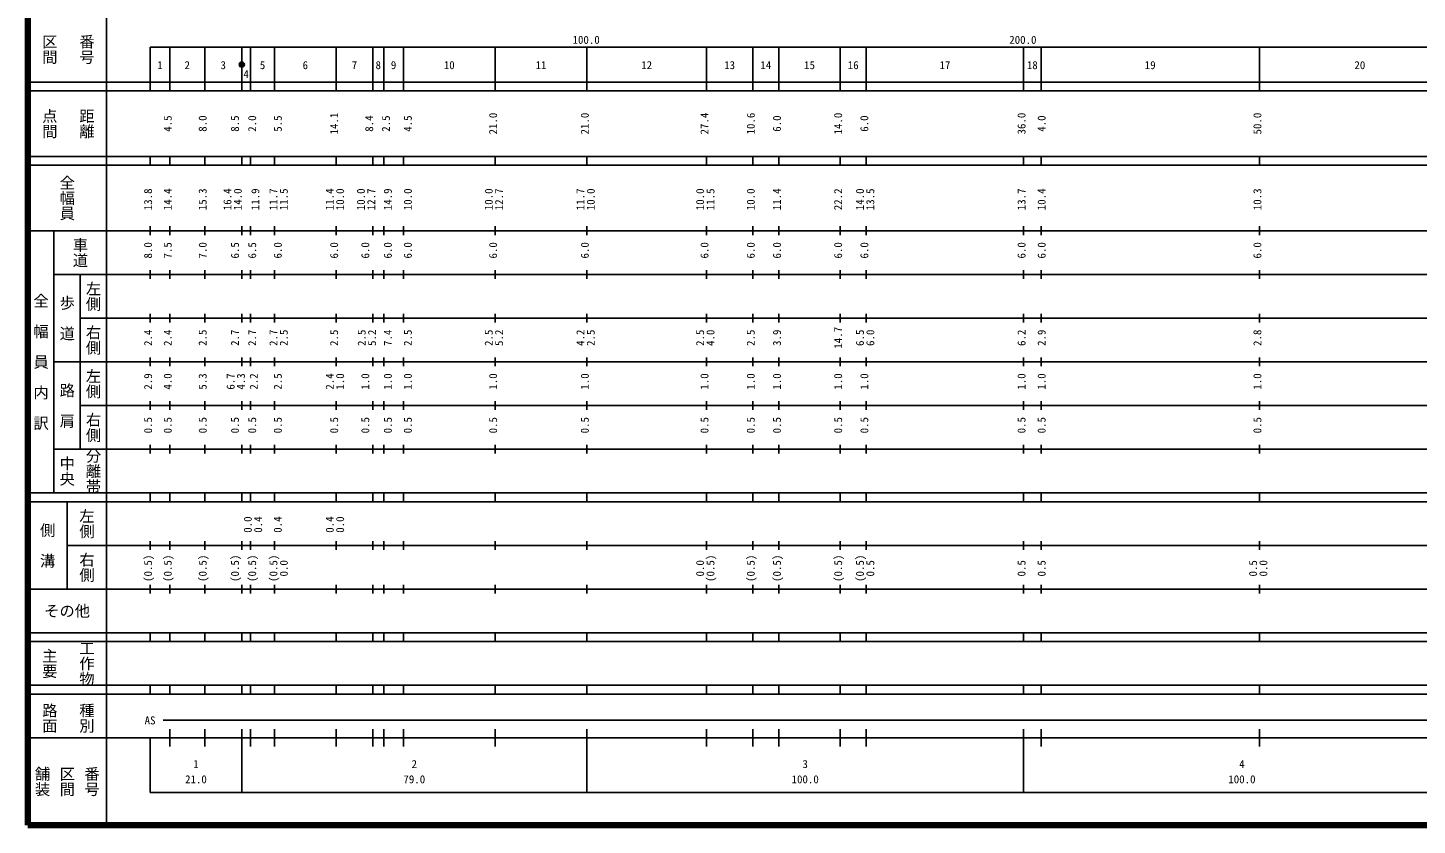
# Model space of a CAD drawing. Units: millimetres on the paper, enlarged 1000 times. Extents: x 40000 to 680000, y 20000 to 380000.
# Drawn here: x 40000 to 358138, y 20000 to 202409 of the extents above; entities that cross this region are included whole.
import ezdxf
from ezdxf.enums import TextEntityAlignment as Align

# ---------------------------------------------------------------- set-up
doc = ezdxf.new("R2010")
doc.units = ezdxf.units.MM
doc.header["$LTSCALE"] = 1000
doc.layers.add('M-TTL', color=2, linetype='Continuous', lineweight=140)
doc.layers.add('M-TTL-BAND', color=7, linetype='Continuous', lineweight=25)
doc.styles.add('@ＭＳ ゴシック', font='')
doc.styles.add('ＭＳ ゴシック', font='')
doc.styles.get('@ＭＳ ゴシック').set_extended_font_data('@MS Gothic')
doc.styles.get('ＭＳ ゴシック').set_extended_font_data('MS Gothic')

msp = doc.modelspace()

# ---------------------------------------------------------------- hatches: boundary and pattern name
at = {"layer": 'M-TTL-BAND'}
msp.add_hatch(color=256, dxfattribs=at).paths.add_polyline_path([(89600, 194000), (89600, 194024), (89598, 194047), (89596, 194071), (89593, 194094), (89588, 194117), (89583, 194140), (89577, 194163), (89571, 194185), (89563, 194208), (89554, 194230), (89545, 194251), (89535, 194272), (89523, 194293), (89512, 194313), (89499, 194333), (89485, 194353), (89471, 194371), (89456, 194390), (89441, 194407), (89424, 194424), (89407, 194441), (89390, 194456), (89371, 194471), (89353, 194485), (89333, 194499), (89313, 194512), (89293, 194523), (89272, 194535), (89251, 194545), (89230, 194554), (89208, 194563), (89185, 194571), (89163, 194577), (89140, 194583), (89117, 194588), (89094, 194593), (89071, 194596), (89047, 194598), (89024, 194600), (89000, 194600), (88976, 194600), (88953, 194598), (88929, 194596), (88906, 194593), (88883, 194588), (88860, 194583), (88837, 194577), (88815, 194571), (88792, 194563), (88770, 194554), (88749, 194545), (88728, 194535), (88707, 194523), (88687, 194512), (88667, 194499), (88647, 194485), (88629, 194471), (88610, 194456), (88593, 194441), (88576, 194424), (88559, 194407), (88544, 194390), (88529, 194371), (88515, 194353), (88501, 194333), (88488, 194313), (88477, 194293), (88465, 194272), (88455, 194251), (88446, 194230), (88437, 194208), (88429, 194185), (88423, 194163), (88417, 194140), (88412, 194117), (88407, 194094), (88404, 194071), (88402, 194047), (88400, 194024), (88400, 194000), (88400, 193976), (88402, 193953), (88404, 193929), (88407, 193906), (88412, 193883), (88417, 193860), (88423, 193837), (88429, 193815), (88437, 193792), (88446, 193770), (88455, 193749), (88465, 193728), (88477, 193707), (88488, 193686), (88501, 193667), (88515, 193647), (88529, 193629), (88544, 193610), (88559, 193593), (88576, 193576), (88593, 193559), (88610, 193544), (88629, 193529), (88647, 193515), (88667, 193501), (88687, 193488), (88707, 193476), (88728, 193465), (88749, 193455), (88770, 193446), (88792, 193437), (88815, 193429), (88837, 193423), (88860, 193417), (88883, 193412), (88906, 193407), (88929, 193404), (88953, 193402), (88976, 193400), (89000, 193400), (89024, 193400), (89047, 193402), (89071, 193404), (89094, 193407), (89117, 193412), (89140, 193417), (89163, 193423), (89185, 193429), (89208, 193437), (89230, 193446), (89251, 193455), (89272, 193465), (89293, 193476), (89313, 193488), (89333, 193501), (89353, 193515), (89371, 193529), (89390, 193544), (89407, 193559), (89424, 193576), (89441, 193593), (89456, 193610), (89471, 193629), (89485, 193647), (89499, 193667), (89512, 193686), (89523, 193707), (89535, 193728), (89545, 193749), (89554, 193770), (89563, 193792), (89571, 193815), (89577, 193837), (89583, 193860), (89588, 193883), (89593, 193906), (89596, 193929), (89598, 193953), (89600, 193976)])

# ---------------------------------------------------------------- linework, layer by layer
at = {"layer": 'M-TTL'}
for p, q in [((40000, 380000), (40000, 20000)), ((40000, 20000), (680000, 20000))]:
    msp.add_line(p, q, dxfattribs=at)
at = {"layer": 'M-TTL-BAND'}
for p, q in [((58000, 370000), (58000, 20000)), ((68000, 198000), (579000, 198000)), ((68000, 198000), (68000, 188000)), ((72500, 188000), (72500, 198000)), ((80500, 188000), (80500, 198000)), ((89000, 188000), (89000, 198000)), ((91000, 188000), (91000, 198000)), ((96500, 188000), (96500, 198000)), ((110600, 188000), (110600, 198000)), ((119000, 188000), (119000, 198000)), ((121500, 188000), (121500, 198000)), ((126000, 188000), (126000, 198000)), ((147000, 188000), (147000, 198000)), ((168000, 188000), (168000, 198000)), ((195400, 188000), (195400, 198000)), ((206000, 188000), (206000, 198000)), ((212000, 188000), (212000, 198000)), ((226000, 188000), (226000, 198000)), ((232000, 188000), (232000, 198000)), ((268000, 188000), (268000, 198000)), ((272000, 188000), (272000, 198000)), ((322000, 188000), (322000, 198000)), ((40000, 190000), (579000, 190000)), ((40000, 188000), (579000, 188000)), ((40000, 173000), (579000, 173000)), ((68000, 171000), (68000, 173000)), ((72500, 171000), (72500, 173000)), ((80500, 171000), (80500, 173000)), ((89000, 171000), (89000, 173000)), ((91000, 171000), (91000, 173000)), ((96500, 171000), (96500, 173000)), ((110600, 171000), (110600, 173000)), ((119000, 171000), (119000, 173000)), ((121500, 171000), (121500, 173000)), ((126000, 171000), (126000, 173000)), ((147000, 171000), (147000, 173000)), ((168000, 171000), (168000, 173000)), ((195400, 171000), (195400, 173000)), ((206000, 171000), (206000, 173000)), ((212000, 171000), (212000, 173000)), ((226000, 171000), (226000, 173000)), ((232000, 171000), (232000, 173000)), ((268000, 171000), (268000, 173000)), ((272000, 171000), (272000, 173000)), ((322000, 171000), (322000, 173000)), ((40000, 171000), (579000, 171000)), ((40000, 156000), (579000, 156000)), ((46000, 96000), (46000, 156000)), ((68000, 155000), (68000, 157000)), ((72500, 155000), (72500, 157000)), ((80500, 155000), (80500, 157000)), ((89000, 155000), (89000, 157000)), ((91000, 155000), (91000, 157000)), ((96500, 155000), (96500, 157000)), ((110600, 155000), (110600, 157000)), ((119000, 155000), (119000, 157000)), ((121500, 155000), (121500, 157000)), ((126000, 155000), (126000, 157000)), ((147000, 155000), (147000, 157000)), ((168000, 155000), (168000, 157000)), ((195400, 155000), (195400, 157000)), ((206000, 155000), (206000, 157000)), ((212000, 155000), (212000, 157000)), ((226000, 155000), (226000, 157000)), ((232000, 155000), (232000, 157000)), ((268000, 155000), (268000, 157000)), ((272000, 155000), (272000, 157000)), ((322000, 155000), (322000, 157000)), ((68000, 145000), (68000, 147000)), ((72500, 145000), (72500, 147000)), ((80500, 145000), (80500, 147000)), ((89000, 145000), (89000, 147000)), ((91000, 145000), (91000, 147000)), ((96500, 145000), (96500, 147000)), ((110600, 145000), (110600, 147000)), ((119000, 145000), (119000, 147000)), ((121500, 145000), (121500, 147000)), ((126000, 145000), (126000, 147000)), ((147000, 145000), (147000, 147000)), ((168000, 145000), (168000, 147000)), ((195400, 145000), (195400, 147000)), ((206000, 145000), (206000, 147000)), ((212000, 145000), (212000, 147000)), ((226000, 145000), (226000, 147000)), ((232000, 145000), (232000, 147000)), ((268000, 145000), (268000, 147000)), ((272000, 145000), (272000, 147000)), ((322000, 145000), (322000, 147000)), ((46000, 146000), (579000, 146000)), ((52000, 146000), (52000, 106000)), ((68000, 135000), (68000, 137000)), ((72500, 135000), (72500, 137000)), ((80500, 135000), (80500, 137000)), ((89000, 135000), (89000, 137000)), ((91000, 135000), (91000, 137000)), ((96500, 135000), (96500, 137000)), ((110600, 135000), (110600, 137000)), ((119000, 135000), (119000, 137000)), ((121500, 135000), (121500, 137000)), ((126000, 135000), (126000, 137000)), ((147000, 135000), (147000, 137000)), ((168000, 135000), (168000, 137000)), ((195400, 135000), (195400, 137000)), ((206000, 135000), (206000, 137000)), ((212000, 135000), (212000, 137000)), ((226000, 135000), (226000, 137000)), ((232000, 135000), (232000, 137000)), ((268000, 135000), (268000, 137000)), ((272000, 135000), (272000, 137000)), ((322000, 135000), (322000, 137000)), ((52000, 136000), (579000, 136000)), ((46000, 126000), (579000, 126000)), ((68000, 125000), (68000, 127000)), ((72500, 125000), (72500, 127000)), ((80500, 125000), (80500, 127000)), ((89000, 125000), (89000, 127000)), ((91000, 125000), (91000, 127000)), ((96500, 125000), (96500, 127000)), ((110600, 125000), (110600, 127000)), ((119000, 125000), (119000, 127000)), ((121500, 125000), (121500, 127000)), ((126000, 125000), (126000, 127000)), ((147000, 125000), (147000, 127000)), ((168000, 125000), (168000, 127000)), ((195400, 125000), (195400, 127000)), ((206000, 125000), (206000, 127000)), ((212000, 125000), (212000, 127000)), ((226000, 125000), (226000, 127000)), ((232000, 125000), (232000, 127000)), ((268000, 125000), (268000, 127000)), ((272000, 125000), (272000, 127000)), ((322000, 125000), (322000, 127000)), ((52000, 116000), (579000, 116000)), ((68000, 115000), (68000, 117000)), ((72500, 115000), (72500, 117000)), ((80500, 115000), (80500, 117000)), ((89000, 115000), (89000, 117000)), ((91000, 115000), (91000, 117000)), ((96500, 115000), (96500, 117000)), ((110600, 115000), (110600, 117000)), ((119000, 115000), (119000, 117000)), ((121500, 115000), (121500, 117000)), ((126000, 115000), (126000, 117000)), ((147000, 115000), (147000, 117000)), ((168000, 115000), (168000, 117000)), ((195400, 115000), (195400, 117000)), ((206000, 115000), (206000, 117000)), ((212000, 115000), (212000, 117000)), ((226000, 115000), (226000, 117000)), ((232000, 115000), (232000, 117000)), ((268000, 115000), (268000, 117000)), ((272000, 115000), (272000, 117000)), ((322000, 115000), (322000, 117000)), ((46000, 106000), (579000, 106000)), ((68000, 105000), (68000, 107000)), ((72500, 105000), (72500, 107000)), ((80500, 105000), (80500, 107000)), ((89000, 105000), (89000, 107000)), ((91000, 105000), (91000, 107000)), ((96500, 105000), (96500, 107000)), ((110600, 105000), (110600, 107000)), ((119000, 105000), (119000, 107000)), ((121500, 105000), (121500, 107000)), ((126000, 105000), (126000, 107000)), ((147000, 105000), (147000, 107000)), ((168000, 105000), (168000, 107000)), ((195400, 105000), (195400, 107000)), ((206000, 105000), (206000, 107000)), ((212000, 105000), (212000, 107000)), ((226000, 105000), (226000, 107000)), ((232000, 105000), (232000, 107000)), ((268000, 105000), (268000, 107000)), ((272000, 105000), (272000, 107000)), ((322000, 105000), (322000, 107000)), ((40000, 96000), (579000, 96000)), ((68000, 94000), (68000, 96000)), ((72500, 94000), (72500, 96000)), ((80500, 94000), (80500, 96000)), ((89000, 94000), (89000, 96000)), ((91000, 94000), (91000, 96000)), ((96500, 94000), (96500, 96000)), ((110600, 94000), (110600, 96000)), ((119000, 94000), (119000, 96000)), ((121500, 94000), (121500, 96000)), ((126000, 94000), (126000, 96000)), ((147000, 94000), (147000, 96000)), ((168000, 94000), (168000, 96000)), ((195400, 94000), (195400, 96000)), ((206000, 94000), (206000, 96000)), ((212000, 94000), (212000, 96000)), ((226000, 94000), (226000, 96000)), ((232000, 94000), (232000, 96000)), ((268000, 94000), (268000, 96000)), ((272000, 94000), (272000, 96000)), ((322000, 94000), (322000, 96000)), ((40000, 94000), (579000, 94000)), ((49000, 94000), (49000, 74000)), ((49000, 84000), (579000, 84000)), ((68000, 83000), (68000, 85000)), ((72500, 83000), (72500, 85000)), ((80500, 83000), (80500, 85000)), ((89000, 83000), (89000, 85000)), ((91000, 83000), (91000, 85000)), ((96500, 83000), (96500, 85000)), ((110600, 83000), (110600, 85000)), ((119000, 83000), (119000, 85000)), ((121500, 83000), (121500, 85000)), ((126000, 83000), (126000, 85000)), ((147000, 83000), (147000, 85000)), ((168000, 83000), (168000, 85000)), ((195400, 83000), (195400, 85000)), ((206000, 83000), (206000, 85000)), ((212000, 83000), (212000, 85000)), ((226000, 83000), (226000, 85000)), ((232000, 83000), (232000, 85000)), ((268000, 83000), (268000, 85000)), ((272000, 83000), (272000, 85000)), ((322000, 83000), (322000, 85000)), ((40000, 74000), (579000, 74000)), ((68000, 73000), (68000, 75000)), ((72500, 73000), (72500, 75000)), ((80500, 73000), (80500, 75000)), ((89000, 73000), (89000, 75000)), ((91000, 73000), (91000, 75000)), ((96500, 73000), (96500, 75000)), ((110600, 73000), (110600, 75000)), ((119000, 73000), (119000, 75000)), ((121500, 73000), (121500, 75000)), ((126000, 73000), (126000, 75000)), ((147000, 73000), (147000, 75000)), ((168000, 73000), (168000, 75000)), ((195400, 73000), (195400, 75000)), ((206000, 73000), (206000, 75000)), ((212000, 73000), (212000, 75000)), ((226000, 73000), (226000, 75000)), ((232000, 73000), (232000, 75000)), ((268000, 73000), (268000, 75000)), ((272000, 73000), (272000, 75000)), ((322000, 73000), (322000, 75000)), ((40000, 64000), (579000, 64000)), ((68000, 62000), (68000, 64000)), ((72500, 62000), (72500, 64000)), ((80500, 62000), (80500, 64000)), ((89000, 62000), (89000, 64000)), ((91000, 62000), (91000, 64000)), ((96500, 62000), (96500, 64000)), ((110600, 62000), (110600, 64000)), ((119000, 62000), (119000, 64000)), ((121500, 62000), (121500, 64000)), ((126000, 62000), (126000, 64000)), ((147000, 62000), (147000, 64000)), ((168000, 62000), (168000, 64000)), ((195400, 62000), (195400, 64000)), ((206000, 62000), (206000, 64000)), ((212000, 62000), (212000, 64000)), ((226000, 62000), (226000, 64000)), ((232000, 62000), (232000, 64000)), ((268000, 62000), (268000, 64000)), ((272000, 62000), (272000, 64000)), ((322000, 62000), (322000, 64000)), ((40000, 62000), (579000, 62000)), ((40000, 52000), (579000, 52000)), ((68000, 50000), (68000, 52000)), ((72500, 50000), (72500, 52000)), ((80500, 50000), (80500, 52000)), ((89000, 50000), (89000, 52000)), ((91000, 50000), (91000, 52000)), ((96500, 50000), (96500, 52000)), ((110600, 50000), (110600, 52000)), ((119000, 50000), (119000, 52000)), ((121500, 50000), (121500, 52000)), ((126000, 50000), (126000, 52000)), ((147000, 50000), (147000, 52000)), ((168000, 50000), (168000, 52000)), ((195400, 50000), (195400, 52000)), ((206000, 50000), (206000, 52000)), ((212000, 50000), (212000, 52000)), ((226000, 50000), (226000, 52000)), ((232000, 50000), (232000, 52000)), ((268000, 50000), (268000, 52000)), ((272000, 50000), (272000, 52000)), ((322000, 50000), (322000, 52000)), ((40000, 50000), (579000, 50000)), ((71000, 44000), (565000, 44000)), ((72500, 38000), (72500, 42000)), ((80500, 38000), (80500, 42000)), ((89000, 27500), (89000, 42000)), ((91000, 38000), (91000, 42000)), ((96500, 38000), (96500, 42000)), ((110600, 38000), (110600, 42000)), ((119000, 38000), (119000, 42000)), ((121500, 38000), (121500, 42000)), ((126000, 38000), (126000, 42000)), ((147000, 38000), (147000, 42000)), ((168000, 27500), (168000, 42000)), ((195400, 38000), (195400, 42000)), ((206000, 38000), (206000, 42000)), ((212000, 38000), (212000, 42000)), ((226000, 38000), (226000, 42000)), ((232000, 38000), (232000, 42000)), ((268000, 27500), (268000, 42000)), ((272000, 38000), (272000, 42000)), ((322000, 38000), (322000, 42000)), ((40000, 40000), (579000, 40000)), ((68000, 40000), (68000, 27500)), ((68000, 27500), (579000, 27500))]:
    msp.add_line(p, q, dxfattribs=at)
msp.add_circle((89000, 194000), 600, dxfattribs=at)

# ---------------------------------------------------------------- texts
at = {"layer": 'M-TTL-BAND', "style": '@ＭＳ ゴシック'}
for s, p in [('区間', (45000, 197500)), ('番号', (53500, 197500)), ('点間', (45000, 180500)), ('距離', (53500, 180500)), ('全幅員', (49000, 163500)), ('車道', (52000, 151000)), ('左側', (55000, 141000)), ('全\u3000幅\u3000員\u3000内\u3000訳', (43000, 126000)), ('歩\u3000道', (49000, 136000)), ('右側', (55000, 131000)), ('左側', (55000, 121000)), ('路\u3000肩', (49000, 116000)), ('右側', (55000, 111000)), ('分離帯', (55000, 101000)), ('中央', (49000, 101000)), ('左側', (53500, 89000)), ('側\u3000溝', (44500, 84000)), ('右側', (53500, 79000)), ('工作物', (53500, 57000)), ('主要', (45000, 57000)), ('路面', (45000, 44500)), ('種別', (53500, 44500)), ('舗装', (43333, 30000)), ('区間', (49000, 30000)), ('番号', (54667, 30000))]:
    msp.add_text(s, height=2566, rotation=270, dxfattribs=at).set_placement(p, align=Align.MIDDLE_CENTER)
at = {"layer": 'M-TTL-BAND', "style": 'ＭＳ ゴシック'}
for s, p in [('100.0', (167844, 198195)), ('200.0', (267844, 198195)), ('1', (70250, 192405)), ('2', (76500, 192405)), ('3', (84750, 192405)), ('5', (93750, 192405)), ('6', (103550, 192405)), ('7', (114800, 192405)), ('8', (120250, 192405)), ('9', (123750, 192405)), ('10', (136500, 192405)), ('11', (157500, 192405)), ('12', (181700, 192405)), ('13', (200700, 192405)), ('14', (209000, 192405)), ('15', (219000, 192405)), ('16', (229000, 192405)), ('17', (250000, 192405)), ('18', (270000, 192405)), ('19', (297000, 192405)), ('20', (345000, 192405)), ('4', (90000, 190347)), ('AS', (68000, 42500)), ('1', (78500, 32523)), ('2', (128500, 32523)), ('3', (218000, 32523)), ('4', (318000, 32523)), ('21.0', (78500, 29033)), ('79.0', (128500, 29033)), ('100.0', (218000, 29033)), ('100.0', (318000, 29033))]:
    msp.add_text(s, height=1833, dxfattribs=at).set_placement(p, align=Align.BOTTOM_CENTER)
for s, p in [('4.5', (73500, 180500)), ('8.0', (81500, 180500)), ('8.5', (88898, 180500)), ('2.0', (92835, 180500)), ('5.5', (98707, 180500)), ('14.1', (111600, 180500)), ('8.4', (119627, 180500)), ('2.5', (123473, 180500)), ('4.5', (128482, 180500)), ('21.0', (148000, 180500)), ('21.0', (169000, 180500)), ('27.4', (196400, 180500)), ('10.6', (207000, 180500)), ('6.0', (213000, 180500)), ('14.0', (227000, 180500)), ('6.0', (233000, 180500)), ('36.0', (269000, 180500)), ('4.0', (273598, 180500)), ('50.0', (323000, 180500)), ('13.8', (69000, 163174)), ('14.4', (73500, 163174)), ('15.3', (81500, 163174)), ('16.4', (87173, 163174)), ('14.0', (89543, 163174)), ('11.9', (93561, 163174)), ('11.7', (97707, 163174)), ('11.5', (100077, 163174)), ('11.4', (110600, 163174)), ('10.0', (112970, 163174)), ('10.0', (117732, 163174)), ('12.7', (120102, 163174)), ('14.9', (123902, 163174)), ('10.0', (128482, 163174)), ('10.0', (147000, 163174)), ('12.7', (149370, 163174)), ('11.7', (168000, 163174)), ('10.0', (170370, 163174)), ('10.0', (195400, 163174)), ('11.5', (197770, 163174)), ('10.0', (207000, 163174)), ('11.4', (213000, 163174)), ('22.2', (227000, 163174)), ('14.0', (232000, 163174)), ('13.5', (234370, 163174)), ('13.7', (269000, 163174)), ('10.4', (273598, 163174)), ('10.3', (323000, 163174)), ('8.0', (69000, 151500)), ('7.5', (73500, 151500)), ('7.0', (81500, 151500)), ('6.5', (88898, 151500)), ('6.5', (92835, 151500)), ('6.0', (98707, 151500)), ('6.0', (111600, 151500)), ('6.0', (118732, 151500)), ('6.0', (123902, 151500)), ('6.0', (128482, 151500)), ('6.0', (148000, 151500)), ('6.0', (169000, 151500)), ('6.0', (196400, 151500)), ('6.0', (207000, 151500)), ('6.0', (213000, 151500)), ('6.0', (227000, 151500)), ('6.0', (233000, 151500)), ('6.0', (269000, 151500)), ('6.0', (273598, 151500)), ('6.0', (323000, 151500)), ('14.7', (227000, 131500)), ('2.4', (69000, 131500)), ('2.4', (73500, 131500)), ('2.5', (81500, 131500)), ('2.7', (88898, 131500)), ('2.7', (92835, 131500)), ('2.7', (97707, 131500)), ('2.5', (100077, 131500)), ('2.5', (111600, 131500)), ('2.5', (117911, 131500)), ('5.2', (120281, 131500)), ('7.4', (123902, 131500)), ('2.5', (128482, 131500)), ('2.5', (147000, 131500)), ('5.2', (149370, 131500)), ('4.2', (168000, 131500)), ('2.5', (170370, 131500)), ('2.5', (195400, 131500)), ('4.0', (197770, 131500)), ('2.5', (207000, 131500)), ('3.9', (213000, 131500)), ('6.5', (232000, 131500)), ('6.0', (234370, 131500)), ('6.2', (269000, 131500)), ('2.9', (273598, 131500)), ('2.8', (323000, 131500)), ('2.9', (69000, 121500)), ('4.0', (73500, 121500)), ('5.3', (81500, 121500)), ('6.7', (87898, 121500)), ('4.3', (90268, 121500)), ('2.2', (93193, 121500)), ('2.5', (98707, 121500)), ('2.4', (110600, 121500)), ('1.0', (112970, 121500)), ('1.0', (118732, 121500)), ('1.0', (123902, 121500)), ('1.0', (128482, 121500)), ('1.0', (148000, 121500)), ('1.0', (169000, 121500)), ('1.0', (196400, 121500)), ('1.0', (207000, 121500)), ('1.0', (213000, 121500)), ('1.0', (227000, 121500)), ('1.0', (233000, 121500)), ('1.0', (269000, 121500)), ('1.0', (273598, 121500)), ('1.0', (323000, 121500)), ('0.5', (69000, 111500)), ('0.5', (73500, 111500)), ('0.5', (81500, 111500)), ('0.5', (88898, 111500)), ('0.5', (92835, 111500)), ('0.5', (98707, 111500)), ('0.5', (111600, 111500)), ('0.5', (118732, 111500)), ('0.5', (123902, 111500)), ('0.5', (128482, 111500)), ('0.5', (148000, 111500)), ('0.5', (169000, 111500)), ('0.5', (196400, 111500)), ('0.5', (207000, 111500)), ('0.5', (213000, 111500)), ('0.5', (227000, 111500)), ('0.5', (233000, 111500)), ('0.5', (269000, 111500)), ('0.5', (273598, 111500)), ('0.5', (323000, 111500)), ('0.0', (91835, 88764)), ('0.4', (94205, 88764)), ('0.4', (98707, 88764)), ('0.4', (110600, 88764)), ('0.0', (112970, 88764)), ('(0.5)', (69000, 78764)), ('(0.5)', (73500, 78764)), ('(0.5)', (81500, 78764)), ('(0.5)', (88898, 78764)), ('(0.5)', (92835, 78764)), ('(0.5)', (97707, 78764)), ('0.0', (100077, 78764)), ('0.0', (195400, 78764)), ('(0.5)', (197770, 78764)), ('(0.5)', (207000, 78764)), ('(0.5)', (213000, 78764)), ('(0.5)', (227000, 78764)), ('(0.5)', (232000, 78764)), ('0.5', (234370, 78764)), ('0.5', (269000, 78764)), ('0.5', (273598, 78764)), ('0.5', (322000, 78764)), ('0.0', (324370, 78764))]:
    msp.add_text(s, height=1833, rotation=90, dxfattribs=at).set_placement(p, align=Align.BOTTOM_CENTER)
msp.add_text('その他', height=2566, dxfattribs=at).set_placement((49000, 69000), align=Align.MIDDLE_CENTER)

doc.saveas('drawing.dxf')
